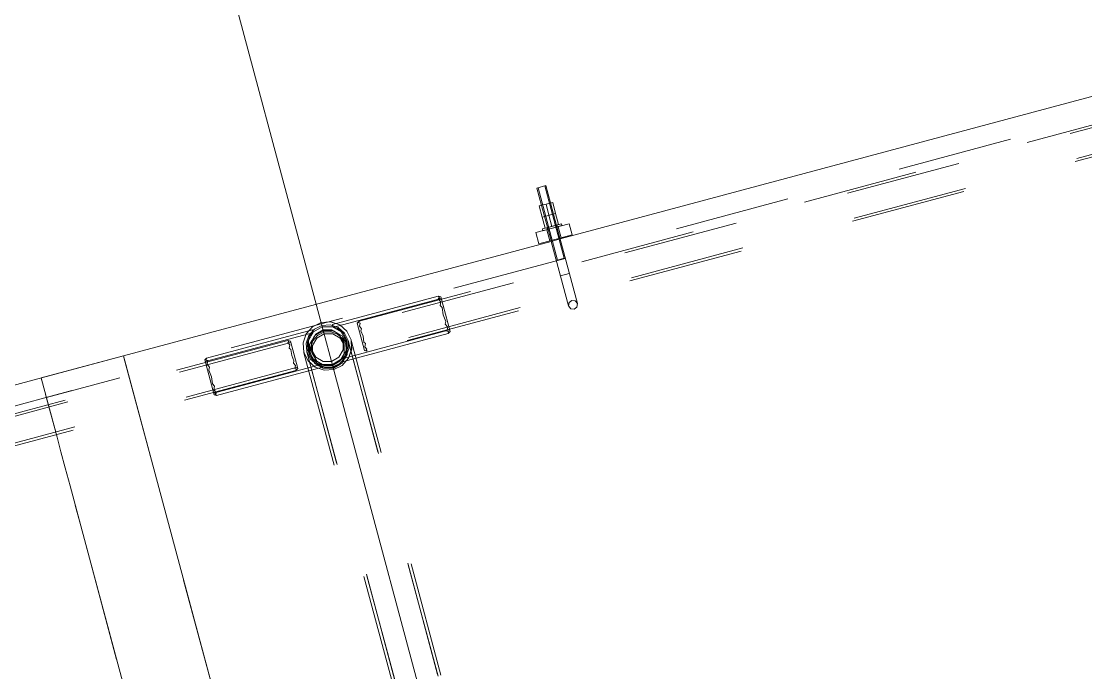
# Model space of a CAD drawing. Header units: millimetres. Extents: x -753 to 90, y 56274 to 56868.
# Drawn here: x -651.33 to -632.87, y 56690.85 to 56702.16 of the extents above; entities that cross this region are included whole.
import ezdxf

# ---------------------------------------------------------------- set-up
doc = ezdxf.new("R2010")
doc.units = ezdxf.units.MM
doc.linetypes.add('XKITLINE00', pattern=[0])
doc.linetypes.add('XKITLINE02', pattern=[4, 2, -2])
doc.layers.add('Cota', color=4, linetype='Continuous', lineweight=0)
doc.layers.add('Peça', color=2, linetype='Continuous', lineweight=0)

# ---------------------------------------------------------------- blocks, each defined once
blk = doc.blocks.new('*A712')
at = {"layer": 'Peça', "color": 7, "linetype": 'XKITLINE02', "lineweight": 0}
for p, q in [((-630.306, 56701.146), (-650.9, 56695.629)), ((-641.988, 56698.379), (-642.14, 56698.338)), ((-650.983, 56695.939), (-650.967, 56695.881)), ((-650.914, 56695.681), (-650.715, 56694.94)), ((-650.399, 56693.759), (-650.302, 56693.397)), ((-650.198, 56693.009), (-649.133, 56689.035))]:
    blk.add_line(p, q, dxfattribs=at)
at = {"layer": 'Peça', "color": 4, "linetype": 'XKITLINE00', "lineweight": 0}
for p, q in [((-631.863, 56701.092), (-641.988, 56698.379)), ((-642.14, 56698.338), (-650.991, 56695.967)), ((-650.991, 56695.967), (-650.99, 56695.967)), ((-650.991, 56695.967), (-650.968, 56695.882)), ((-650.967, 56695.881), (-650.944, 56695.796)), ((-650.944, 56695.796), (-650.715, 56694.94)), ((-650.715, 56694.94), (-650.647, 56694.686)), ((-650.647, 56694.686), (-650.572, 56694.404)), ((-650.572, 56694.404), (-650.489, 56694.095)), ((-650.489, 56694.095), (-650.302, 56693.397)), ((-650.302, 56693.397), (-649.133, 56689.035))]:
    blk.add_line(p, q, dxfattribs=at)
blk = doc.blocks.new('*A715')
at = {"layer": 'Peça', "color": 7, "linetype": 'XKITLINE02', "lineweight": 0}
for p, q in [((-646.112, 56696.854), (-646.263, 56696.766)), ((-645.938, 56696.854), (-646.112, 56696.854)), ((-645.938, 56696.854), (-645.787, 56696.766)), ((-646.263, 56696.766), (-646.351, 56696.615)), ((-646.226, 56696.729), (-646.299, 56696.602)), ((-646.288, 56696.621), (-646.245, 56696.699)), ((-646.288, 56696.621), (-646.245, 56696.698)), ((-646.278, 56696.614), (-646.197, 56696.706)), ((-646.197, 56696.706), (-646.278, 56696.614)), ((-646.245, 56696.698), (-646.206, 56696.719)), ((-646.245, 56696.699), (-646.206, 56696.719)), ((-646.099, 56696.803), (-646.226, 56696.729)), ((-646.079, 56696.731), (-646.207, 56696.658)), ((-646.207, 56696.658), (-646.079, 56696.731)), ((-646.206, 56696.719), (-646.094, 56696.785)), ((-646.206, 56696.719), (-646.094, 56696.785)), ((-646.197, 56696.706), (-646.087, 56696.76)), ((-646.087, 56696.76), (-646.197, 56696.706)), ((-645.952, 56696.803), (-646.099, 56696.803)), ((-646.094, 56696.785), (-645.964, 56696.784)), ((-646.094, 56696.785), (-645.964, 56696.784)), ((-646.087, 56696.76), (-645.965, 56696.768)), ((-645.965, 56696.768), (-646.087, 56696.76)), ((-645.932, 56696.731), (-646.079, 56696.731)), ((-646.079, 56696.731), (-645.932, 56696.731)), ((-645.965, 56696.768), (-645.849, 56696.729)), ((-645.849, 56696.729), (-645.965, 56696.768)), ((-645.964, 56696.784), (-645.92, 56696.786)), ((-645.964, 56696.784), (-645.92, 56696.786)), ((-645.824, 56696.729), (-645.952, 56696.803)), ((-645.805, 56696.658), (-645.932, 56696.731)), ((-645.932, 56696.731), (-645.805, 56696.658)), ((-645.92, 56696.786), (-645.844, 56696.74)), ((-645.92, 56696.786), (-645.844, 56696.74)), ((-645.849, 56696.729), (-645.757, 56696.648)), ((-645.757, 56696.648), (-645.849, 56696.729)), ((-645.844, 56696.74), (-645.769, 56696.699)), ((-645.844, 56696.74), (-645.769, 56696.699)), ((-645.751, 56696.602), (-645.824, 56696.729)), ((-645.7, 56696.615), (-645.787, 56696.766)), ((-645.769, 56696.699), (-645.746, 56696.659)), ((-645.746, 56696.659), (-645.769, 56696.699)), ((-646.351, 56696.615), (-646.351, 56696.441)), ((-646.333, 56696.548), (-646.288, 56696.621)), ((-646.333, 56696.548), (-646.332, 56696.502)), ((-646.332, 56696.548), (-646.288, 56696.621)), ((-646.332, 56696.502), (-646.332, 56696.548)), ((-646.332, 56696.373), (-646.332, 56696.502)), ((-646.332, 56696.502), (-646.332, 56696.373)), ((-646.318, 56696.498), (-646.278, 56696.614)), ((-646.309, 56696.376), (-646.318, 56696.498)), ((-646.278, 56696.614), (-646.317, 56696.498)), ((-646.317, 56696.498), (-646.309, 56696.376)), ((-646.299, 56696.602), (-646.299, 56696.455)), ((-646.28, 56696.531), (-646.281, 56696.384)), ((-646.207, 56696.658), (-646.28, 56696.531)), ((-646.28, 56696.531), (-646.207, 56696.658)), ((-646.28, 56696.384), (-646.28, 56696.531)), ((-645.732, 56696.531), (-645.805, 56696.658)), ((-645.805, 56696.658), (-645.732, 56696.531)), ((-645.757, 56696.648), (-645.703, 56696.539)), ((-645.703, 56696.539), (-645.757, 56696.648)), ((-645.751, 56696.601), (-645.751, 56696.602)), ((-645.751, 56696.602), (-645.751, 56696.602)), ((-645.751, 56696.455), (-645.751, 56696.602)), ((-645.751, 56696.602), (-645.751, 56696.602)), ((-645.751, 56696.601), (-645.751, 56696.602)), ((-645.75, 56696.6), (-645.751, 56696.601)), ((-645.751, 56696.601), (-645.751, 56696.601)), ((-645.751, 56696.601), (-645.751, 56696.601)), ((-645.751, 56696.601), (-645.75, 56696.6)), ((-645.75, 56696.599), (-645.75, 56696.6)), ((-645.75, 56696.6), (-645.75, 56696.599)), ((-645.75, 56696.598), (-645.75, 56696.599)), ((-645.75, 56696.598), (-645.75, 56696.599)), ((-645.75, 56696.597), (-645.75, 56696.598)), ((-645.75, 56696.597), (-645.75, 56696.598)), ((-645.749, 56696.596), (-645.75, 56696.597)), ((-645.749, 56696.596), (-645.75, 56696.597)), ((-645.749, 56696.594), (-645.749, 56696.596)), ((-645.749, 56696.594), (-645.749, 56696.596)), ((-645.748, 56696.593), (-645.749, 56696.594)), ((-645.748, 56696.593), (-645.749, 56696.594)), ((-645.748, 56696.591), (-645.748, 56696.593)), ((-645.748, 56696.591), (-645.748, 56696.593)), ((-645.747, 56696.589), (-645.748, 56696.591)), ((-645.747, 56696.589), (-645.748, 56696.591)), ((-645.747, 56696.587), (-645.747, 56696.589)), ((-645.747, 56696.587), (-645.747, 56696.589)), ((-645.746, 56696.585), (-645.747, 56696.587)), ((-645.746, 56696.585), (-645.747, 56696.587)), ((-645.746, 56696.659), (-645.681, 56696.548)), ((-645.681, 56696.548), (-645.746, 56696.659)), ((-645.746, 56696.582), (-645.746, 56696.585)), ((-645.746, 56696.582), (-645.746, 56696.585)), ((-645.745, 56696.58), (-645.746, 56696.582)), ((-645.746, 56696.582), (-645.745, 56696.58)), ((-645.744, 56696.577), (-645.745, 56696.58)), ((-645.745, 56696.58), (-645.744, 56696.577)), ((-645.743, 56696.574), (-645.744, 56696.577)), ((-645.743, 56696.574), (-645.744, 56696.577)), ((-645.743, 56696.571), (-645.743, 56696.574)), ((-645.742, 56696.571), (-645.743, 56696.574)), ((-645.742, 56696.568), (-645.743, 56696.571)), ((-645.742, 56696.567), (-645.742, 56696.571)), ((-645.741, 56696.564), (-645.742, 56696.568)), ((-645.741, 56696.564), (-645.742, 56696.567)), ((-645.74, 56696.561), (-645.741, 56696.564)), ((-645.74, 56696.561), (-645.741, 56696.564)), ((-645.739, 56696.557), (-645.74, 56696.561)), ((-645.739, 56696.557), (-645.74, 56696.561)), ((-645.738, 56696.553), (-645.739, 56696.557)), ((-645.738, 56696.553), (-645.739, 56696.557)), ((-645.737, 56696.549), (-645.738, 56696.553)), ((-645.737, 56696.549), (-645.738, 56696.553)), ((-645.736, 56696.545), (-645.737, 56696.549)), ((-645.735, 56696.545), (-645.737, 56696.549)), ((-645.734, 56696.54), (-645.736, 56696.545)), ((-645.734, 56696.54), (-645.735, 56696.545)), ((-645.733, 56696.536), (-645.734, 56696.54)), ((-645.734, 56696.54), (-645.733, 56696.536)), ((-645.732, 56696.531), (-645.733, 56696.536)), ((-645.733, 56696.536), (-645.732, 56696.531)), ((-645.732, 56696.384), (-645.732, 56696.531)), ((-645.732, 56696.531), (-645.732, 56696.384)), ((-645.703, 56696.539), (-645.695, 56696.417)), ((-645.695, 56696.417), (-645.703, 56696.539)), ((-645.7, 56696.441), (-645.7, 56696.615)), ((-645.699, 56696.615), (-645.7, 56696.615)), ((-645.7, 56696.615), (-645.7, 56696.615)), ((-645.7, 56696.615), (-645.7, 56696.615)), ((-645.7, 56696.615), (-645.699, 56696.615)), ((-645.699, 56696.614), (-645.699, 56696.615)), ((-645.699, 56696.615), (-645.699, 56696.614)), ((-645.699, 56696.613), (-645.699, 56696.614)), ((-645.699, 56696.614), (-645.699, 56696.614)), ((-645.699, 56696.614), (-645.699, 56696.614)), ((-645.699, 56696.614), (-645.699, 56696.613)), ((-645.699, 56696.612), (-645.699, 56696.613)), ((-645.699, 56696.613), (-645.699, 56696.612)), ((-645.698, 56696.611), (-645.699, 56696.612)), ((-645.699, 56696.612), (-645.698, 56696.611)), ((-645.698, 56696.61), (-645.698, 56696.611)), ((-645.698, 56696.611), (-645.698, 56696.61)), ((-645.698, 56696.608), (-645.698, 56696.61)), ((-645.698, 56696.61), (-645.698, 56696.608)), ((-645.697, 56696.606), (-645.698, 56696.608)), ((-645.698, 56696.608), (-645.697, 56696.607)), ((-645.697, 56696.607), (-645.697, 56696.605)), ((-645.697, 56696.605), (-645.697, 56696.606)), ((-645.696, 56696.603), (-645.697, 56696.605)), ((-645.697, 56696.605), (-645.696, 56696.603)), ((-645.696, 56696.601), (-645.696, 56696.603)), ((-645.696, 56696.603), (-645.696, 56696.601)), ((-645.695, 56696.598), (-645.696, 56696.601)), ((-645.696, 56696.601), (-645.695, 56696.598)), ((-645.694, 56696.596), (-645.695, 56696.598)), ((-645.695, 56696.598), (-645.694, 56696.596)), ((-645.694, 56696.593), (-645.694, 56696.596)), ((-645.694, 56696.596), (-645.694, 56696.593)), ((-645.693, 56696.59), (-645.694, 56696.593)), ((-645.694, 56696.593), (-645.693, 56696.591)), ((-645.693, 56696.591), (-645.692, 56696.588)), ((-645.692, 56696.588), (-645.693, 56696.59)), ((-645.691, 56696.584), (-645.692, 56696.588)), ((-645.692, 56696.588), (-645.691, 56696.585)), ((-645.691, 56696.585), (-645.69, 56696.581)), ((-645.69, 56696.581), (-645.691, 56696.584)), ((-645.689, 56696.578), (-645.69, 56696.581)), ((-645.69, 56696.581), (-645.69, 56696.578)), ((-645.69, 56696.578), (-645.689, 56696.574)), ((-645.689, 56696.574), (-645.689, 56696.578)), ((-645.688, 56696.57), (-645.689, 56696.574)), ((-645.689, 56696.574), (-645.688, 56696.571)), ((-645.688, 56696.571), (-645.687, 56696.567)), ((-645.686, 56696.567), (-645.688, 56696.57)), ((-645.687, 56696.567), (-645.685, 56696.563)), ((-645.685, 56696.563), (-645.686, 56696.567)), ((-645.684, 56696.558), (-645.685, 56696.563)), ((-645.685, 56696.563), (-645.684, 56696.558)), ((-645.683, 56696.554), (-645.684, 56696.558)), ((-645.684, 56696.558), (-645.683, 56696.554)), ((-645.682, 56696.549), (-645.683, 56696.554)), ((-645.683, 56696.554), (-645.682, 56696.55)), ((-645.682, 56696.55), (-645.681, 56696.548)), ((-645.682, 56696.549), (-645.681, 56696.548)), ((-645.681, 56696.548), (-645.681, 56696.417)), ((-645.681, 56696.417), (-645.681, 56696.548)), ((-646.35, 56696.44), (-646.351, 56696.441)), ((-646.351, 56696.441), (-646.351, 56696.441)), ((-646.263, 56696.29), (-646.351, 56696.441)), ((-646.351, 56696.441), (-646.351, 56696.441)), ((-646.351, 56696.441), (-646.35, 56696.441)), ((-646.35, 56696.441), (-646.35, 56696.44)), ((-646.35, 56696.439), (-646.35, 56696.44)), ((-646.35, 56696.44), (-646.35, 56696.44)), ((-646.35, 56696.44), (-646.35, 56696.439)), ((-646.35, 56696.438), (-646.35, 56696.439)), ((-646.35, 56696.439), (-646.35, 56696.439)), ((-646.35, 56696.439), (-646.35, 56696.439)), ((-646.35, 56696.439), (-646.35, 56696.438)), ((-646.349, 56696.436), (-646.35, 56696.438)), ((-646.35, 56696.438), (-646.349, 56696.436)), ((-646.349, 56696.435), (-646.349, 56696.436)), ((-646.349, 56696.436), (-646.349, 56696.435)), ((-646.349, 56696.434), (-646.349, 56696.435)), ((-646.349, 56696.435), (-646.349, 56696.434)), ((-646.348, 56696.432), (-646.349, 56696.434)), ((-646.349, 56696.434), (-646.348, 56696.432)), ((-646.348, 56696.43), (-646.348, 56696.432)), ((-646.348, 56696.432), (-646.348, 56696.43)), ((-646.347, 56696.428), (-646.348, 56696.43)), ((-646.348, 56696.43), (-646.347, 56696.428)), ((-646.347, 56696.426), (-646.347, 56696.428)), ((-646.347, 56696.428), (-646.347, 56696.426)), ((-646.346, 56696.424), (-646.347, 56696.426)), ((-646.347, 56696.426), (-646.346, 56696.424)), ((-646.345, 56696.421), (-646.346, 56696.424)), ((-646.346, 56696.424), (-646.345, 56696.422)), ((-646.345, 56696.422), (-646.345, 56696.419)), ((-646.345, 56696.419), (-646.345, 56696.421)), ((-646.344, 56696.416), (-646.345, 56696.419)), ((-646.345, 56696.419), (-646.344, 56696.416)), ((-646.343, 56696.413), (-646.344, 56696.416)), ((-646.344, 56696.416), (-646.343, 56696.413)), ((-646.342, 56696.41), (-646.343, 56696.413)), ((-646.343, 56696.413), (-646.342, 56696.41)), ((-646.341, 56696.407), (-646.342, 56696.41)), ((-646.342, 56696.41), (-646.341, 56696.407)), ((-646.341, 56696.403), (-646.341, 56696.407)), ((-646.341, 56696.407), (-646.341, 56696.404)), ((-646.341, 56696.404), (-646.34, 56696.4)), ((-646.34, 56696.4), (-646.341, 56696.403)), ((-646.339, 56696.396), (-646.34, 56696.4)), ((-646.34, 56696.4), (-646.339, 56696.396)), ((-646.338, 56696.392), (-646.339, 56696.396)), ((-646.339, 56696.396), (-646.338, 56696.392)), ((-646.336, 56696.388), (-646.338, 56696.392)), ((-646.338, 56696.392), (-646.336, 56696.388)), ((-646.335, 56696.384), (-646.336, 56696.388)), ((-646.336, 56696.388), (-646.335, 56696.384)), ((-646.334, 56696.379), (-646.335, 56696.384)), ((-646.335, 56696.384), (-646.334, 56696.38)), ((-646.334, 56696.38), (-646.333, 56696.375)), ((-646.333, 56696.375), (-646.334, 56696.379)), ((-646.333, 56696.375), (-646.332, 56696.373)), ((-646.333, 56696.375), (-646.332, 56696.373)), ((-646.332, 56696.373), (-646.267, 56696.26)), ((-646.332, 56696.373), (-646.267, 56696.26)), ((-646.255, 56696.267), (-646.309, 56696.376)), ((-646.309, 56696.376), (-646.255, 56696.267)), ((-646.299, 56696.454), (-646.299, 56696.455)), ((-646.299, 56696.455), (-646.299, 56696.455)), ((-646.299, 56696.455), (-646.226, 56696.327)), ((-646.299, 56696.455), (-646.299, 56696.455)), ((-646.299, 56696.454), (-646.299, 56696.455)), ((-646.299, 56696.453), (-646.299, 56696.454)), ((-646.299, 56696.454), (-646.299, 56696.454)), ((-646.299, 56696.454), (-646.299, 56696.454)), ((-646.299, 56696.453), (-646.299, 56696.454)), ((-646.299, 56696.452), (-646.299, 56696.453)), ((-646.299, 56696.452), (-646.299, 56696.453)), ((-646.299, 56696.451), (-646.299, 56696.452)), ((-646.299, 56696.451), (-646.299, 56696.452)), ((-646.298, 56696.45), (-646.299, 56696.451)), ((-646.298, 56696.45), (-646.299, 56696.451)), ((-646.298, 56696.449), (-646.298, 56696.45)), ((-646.298, 56696.449), (-646.298, 56696.45)), ((-646.297, 56696.447), (-646.298, 56696.449)), ((-646.297, 56696.447), (-646.298, 56696.449)), ((-646.297, 56696.446), (-646.297, 56696.447)), ((-646.297, 56696.447), (-646.297, 56696.446)), ((-646.297, 56696.444), (-646.297, 56696.446)), ((-646.297, 56696.446), (-646.297, 56696.444)), ((-646.296, 56696.442), (-646.297, 56696.444)), ((-646.296, 56696.442), (-646.297, 56696.444)), ((-646.295, 56696.44), (-646.296, 56696.442)), ((-646.295, 56696.44), (-646.296, 56696.442)), ((-646.295, 56696.438), (-646.295, 56696.44)), ((-646.295, 56696.438), (-646.295, 56696.44)), ((-646.294, 56696.435), (-646.295, 56696.438)), ((-646.294, 56696.435), (-646.295, 56696.438)), ((-646.294, 56696.433), (-646.294, 56696.435)), ((-646.293, 56696.433), (-646.294, 56696.435)), ((-646.293, 56696.43), (-646.294, 56696.433)), ((-646.293, 56696.43), (-646.293, 56696.433)), ((-646.292, 56696.427), (-646.293, 56696.43)), ((-646.292, 56696.427), (-646.293, 56696.43)), ((-646.291, 56696.424), (-646.292, 56696.427)), ((-646.291, 56696.424), (-646.292, 56696.427)), ((-646.29, 56696.421), (-646.291, 56696.424)), ((-646.29, 56696.42), (-646.291, 56696.424)), ((-646.289, 56696.417), (-646.29, 56696.421)), ((-646.289, 56696.417), (-646.29, 56696.42)), ((-646.288, 56696.414), (-646.289, 56696.417)), ((-646.289, 56696.417), (-646.288, 56696.414)), ((-646.287, 56696.41), (-646.288, 56696.414)), ((-646.288, 56696.414), (-646.287, 56696.41)), ((-646.286, 56696.406), (-646.287, 56696.41)), ((-646.286, 56696.406), (-646.287, 56696.41)), ((-646.285, 56696.402), (-646.286, 56696.406)), ((-646.285, 56696.402), (-646.286, 56696.406)), ((-646.284, 56696.398), (-646.285, 56696.402)), ((-646.284, 56696.398), (-646.285, 56696.402)), ((-646.283, 56696.393), (-646.284, 56696.398)), ((-646.283, 56696.393), (-646.284, 56696.398)), ((-646.282, 56696.389), (-646.283, 56696.393)), ((-646.282, 56696.389), (-646.283, 56696.393)), ((-646.281, 56696.384), (-646.282, 56696.389)), ((-646.28, 56696.384), (-646.282, 56696.389)), ((-646.281, 56696.384), (-646.207, 56696.257)), ((-646.207, 56696.257), (-646.28, 56696.384)), ((-646.226, 56696.327), (-646.099, 56696.254)), ((-645.952, 56696.254), (-645.824, 56696.327)), ((-645.824, 56696.327), (-645.751, 56696.455)), ((-645.735, 56696.301), (-645.815, 56696.21)), ((-645.815, 56696.209), (-645.734, 56696.301)), ((-645.806, 56696.257), (-645.732, 56696.384)), ((-645.732, 56696.384), (-645.806, 56696.257)), ((-645.787, 56696.29), (-645.7, 56696.441)), ((-645.769, 56696.224), (-645.725, 56696.297)), ((-645.769, 56696.224), (-645.725, 56696.297)), ((-645.695, 56696.417), (-645.735, 56696.301)), ((-645.734, 56696.301), (-645.695, 56696.417)), ((-645.725, 56696.297), (-645.682, 56696.375)), ((-645.725, 56696.297), (-645.682, 56696.374)), ((-645.681, 56696.417), (-645.682, 56696.374)), ((-645.682, 56696.375), (-645.681, 56696.417)), ((-646.267, 56696.26), (-646.246, 56696.223)), ((-646.267, 56696.26), (-646.246, 56696.223)), ((-646.263, 56696.29), (-646.112, 56696.203)), ((-646.163, 56696.187), (-646.255, 56696.267)), ((-646.255, 56696.267), (-646.163, 56696.186)), ((-646.246, 56696.223), (-646.169, 56696.178)), ((-646.246, 56696.223), (-646.17, 56696.178)), ((-646.207, 56696.257), (-646.08, 56696.184)), ((-646.08, 56696.184), (-646.207, 56696.257)), ((-646.17, 56696.178), (-646.095, 56696.137)), ((-646.169, 56696.178), (-646.095, 56696.136)), ((-646.047, 56696.147), (-646.163, 56696.187)), ((-646.163, 56696.186), (-646.047, 56696.147)), ((-645.938, 56696.203), (-646.112, 56696.203)), ((-646.099, 56696.254), (-645.952, 56696.254)), ((-646.095, 56696.137), (-646.05, 56696.135)), ((-646.095, 56696.136), (-646.05, 56696.135)), ((-646.08, 56696.184), (-645.933, 56696.184)), ((-645.933, 56696.184), (-646.08, 56696.184)), ((-646.05, 56696.135), (-645.92, 56696.136)), ((-646.05, 56696.135), (-645.92, 56696.136)), ((-645.925, 56696.156), (-646.047, 56696.147)), ((-646.047, 56696.147), (-645.925, 56696.155)), ((-645.938, 56696.203), (-645.787, 56696.29)), ((-645.933, 56696.184), (-645.806, 56696.257)), ((-645.806, 56696.257), (-645.933, 56696.184)), ((-645.815, 56696.21), (-645.925, 56696.156)), ((-645.925, 56696.155), (-645.815, 56696.209)), ((-645.92, 56696.136), (-645.807, 56696.2)), ((-645.92, 56696.136), (-645.807, 56696.2)), ((-645.807, 56696.2), (-645.769, 56696.224)), ((-645.807, 56696.2), (-645.769, 56696.224))]:
    blk.add_line(p, q, dxfattribs=at)
blk = doc.blocks.new('*A716')
at = {"layer": 'Peça', "color": 7, "linetype": 'XKITLINE02', "lineweight": 0}
for p, q in [((-646.281, 56696.857), (-646.39, 56696.732)), ((-646.133, 56696.93), (-646.281, 56696.857)), ((-646.249, 56696.815), (-646.119, 56696.879)), ((-645.968, 56696.941), (-646.133, 56696.93)), ((-646.119, 56696.879), (-645.975, 56696.888)), ((-645.975, 56696.888), (-645.838, 56696.842)), ((-645.811, 56696.888), (-645.968, 56696.941)), ((-645.687, 56696.779), (-645.811, 56696.888)), ((-646.39, 56696.732), (-646.444, 56696.576)), ((-646.391, 56696.569), (-646.345, 56696.706)), ((-646.345, 56696.706), (-646.249, 56696.815)), ((-645.838, 56696.842), (-645.729, 56696.746)), ((-645.729, 56696.746), (-645.665, 56696.616)), ((-645.614, 56696.63), (-645.687, 56696.779)), ((-646.444, 56696.576), (-646.433, 56696.411)), ((-646.382, 56696.424), (-646.391, 56696.569)), ((-645.665, 56696.616), (-642.767, 56685.802)), ((-645.665, 56696.616), (-645.655, 56696.472)), ((-645.611, 56696.619), (-645.614, 56696.63)), ((-645.603, 56696.465), (-645.614, 56696.63)), ((-645.606, 56696.602), (-645.611, 56696.619)), ((-645.606, 56696.602), (-642.716, 56685.816)), ((-646.43, 56696.4), (-646.433, 56696.411)), ((-646.433, 56696.411), (-646.36, 56696.262)), ((-646.425, 56696.382), (-646.43, 56696.4)), ((-646.425, 56696.382), (-643.535, 56685.596)), ((-646.382, 56696.424), (-646.379, 56696.413)), ((-646.318, 56696.295), (-646.382, 56696.424)), ((-646.379, 56696.413), (-646.374, 56696.396)), ((-646.374, 56696.396), (-643.484, 56685.61)), ((-646.209, 56696.199), (-646.318, 56696.295)), ((-645.702, 56696.335), (-645.797, 56696.226)), ((-645.765, 56696.184), (-645.656, 56696.309)), ((-645.655, 56696.472), (-645.702, 56696.335)), ((-645.656, 56696.309), (-645.603, 56696.465)), ((-646.36, 56696.262), (-646.235, 56696.153)), ((-646.235, 56696.153), (-646.079, 56696.1)), ((-646.072, 56696.153), (-646.209, 56696.199)), ((-646.079, 56696.1), (-645.914, 56696.111)), ((-645.927, 56696.162), (-646.072, 56696.153)), ((-645.797, 56696.226), (-645.927, 56696.162)), ((-645.914, 56696.111), (-645.765, 56696.184)), ((-643.439, 56685.719), (-643.314, 56685.782)), ((-643.29, 56685.772), (-643.4, 56685.717)), ((-643.314, 56685.782), (-643.16, 56685.834)), ((-643.155, 56685.818), (-643.29, 56685.772)), ((-643.16, 56685.834), (-643, 56685.866)), ((-643.016, 56685.846), (-643.155, 56685.818)), ((-642.893, 56685.853), (-643.016, 56685.846)), ((-643, 56685.866), (-642.86, 56685.874)), ((-642.806, 56685.837), (-642.893, 56685.853)), ((-642.86, 56685.874), (-642.76, 56685.856)), ((-642.767, 56685.802), (-642.806, 56685.837)), ((-642.783, 56685.752), (-642.767, 56685.802)), ((-642.76, 56685.856), (-642.716, 56685.816)), ((-642.716, 56685.816), (-642.734, 56685.758)), ((-643.535, 56685.596), (-643.517, 56685.653)), ((-643.491, 56685.556), (-643.535, 56685.596)), ((-643.517, 56685.653), (-643.439, 56685.719)), ((-643.468, 56685.66), (-643.484, 56685.61)), ((-643.484, 56685.61), (-643.445, 56685.574)), ((-643.4, 56685.717), (-643.468, 56685.66)), ((-643.235, 56685.566), (-643.095, 56685.594)), ((-643.095, 56685.594), (-642.961, 56685.639)), ((-642.937, 56685.63), (-643.091, 56685.578)), ((-642.961, 56685.639), (-642.851, 56685.695)), ((-642.812, 56685.693), (-642.937, 56685.63)), ((-642.851, 56685.695), (-642.783, 56685.752)), ((-642.734, 56685.758), (-642.812, 56685.693)), ((-643.391, 56685.538), (-643.491, 56685.556)), ((-643.445, 56685.574), (-643.358, 56685.559)), ((-643.251, 56685.546), (-643.391, 56685.538)), ((-643.358, 56685.559), (-643.235, 56685.566)), ((-643.091, 56685.578), (-643.251, 56685.546))]:
    blk.add_line(p, q, dxfattribs=at)
blk = doc.blocks.new('*A717')
at = {"layer": 'Peça', "color": 7, "linetype": 'XKITLINE02', "lineweight": 0}
for p, q in [((-646.39, 56696.733), (-646.281, 56696.857)), ((-646.281, 56696.857), (-646.133, 56696.93)), ((-646.119, 56696.879), (-646.249, 56696.815)), ((-646.133, 56696.93), (-645.967, 56696.941)), ((-645.974, 56696.888), (-646.119, 56696.879)), ((-645.837, 56696.842), (-645.974, 56696.888)), ((-645.967, 56696.941), (-645.811, 56696.888)), ((-645.811, 56696.888), (-645.686, 56696.779)), ((-646.443, 56696.576), (-646.39, 56696.733)), ((-646.344, 56696.706), (-646.391, 56696.569)), ((-646.249, 56696.815), (-646.344, 56696.706)), ((-645.728, 56696.746), (-645.837, 56696.842)), ((-645.664, 56696.617), (-645.728, 56696.746)), ((-645.686, 56696.779), (-645.613, 56696.63)), ((-646.432, 56696.411), (-646.443, 56696.576)), ((-646.391, 56696.569), (-646.381, 56696.425)), ((-645.664, 56696.617), (-645.661, 56696.606)), ((-645.655, 56696.472), (-645.664, 56696.617)), ((-645.661, 56696.606), (-645.657, 56696.588)), ((-645.657, 56696.588), (-644.045, 56690.57)), ((-645.61, 56696.619), (-645.613, 56696.63)), ((-645.613, 56696.63), (-645.602, 56696.465)), ((-645.606, 56696.602), (-645.61, 56696.619)), ((-645.606, 56696.602), (-642.716, 56685.816)), ((-646.429, 56696.4), (-646.432, 56696.411)), ((-646.359, 56696.263), (-646.432, 56696.411)), ((-646.425, 56696.382), (-646.429, 56696.4)), ((-646.425, 56696.382), (-643.535, 56685.596)), ((-646.381, 56696.425), (-643.484, 56685.61)), ((-646.381, 56696.425), (-646.317, 56696.295)), ((-646.317, 56696.295), (-646.208, 56696.199)), ((-645.797, 56696.226), (-645.702, 56696.335)), ((-645.656, 56696.309), (-645.765, 56696.184)), ((-645.702, 56696.335), (-645.655, 56696.472)), ((-645.602, 56696.465), (-645.656, 56696.309)), ((-646.235, 56696.153), (-646.359, 56696.263)), ((-646.078, 56696.1), (-646.235, 56696.153)), ((-646.208, 56696.199), (-646.071, 56696.153)), ((-645.913, 56696.111), (-646.078, 56696.1)), ((-646.071, 56696.153), (-645.927, 56696.162)), ((-645.927, 56696.162), (-645.797, 56696.226)), ((-645.765, 56696.184), (-645.913, 56696.111)), ((-644.045, 56690.57), (-642.767, 56685.802)), ((-643.314, 56685.782), (-643.439, 56685.719)), ((-643.4, 56685.717), (-643.29, 56685.773)), ((-643.16, 56685.834), (-643.314, 56685.782)), ((-643.29, 56685.773), (-643.155, 56685.818)), ((-643, 56685.866), (-643.16, 56685.834)), ((-643.155, 56685.818), (-643.016, 56685.846)), ((-643.016, 56685.846), (-642.893, 56685.853)), ((-642.86, 56685.874), (-643, 56685.866)), ((-642.893, 56685.853), (-642.806, 56685.838)), ((-642.76, 56685.856), (-642.86, 56685.874)), ((-642.806, 56685.838), (-642.767, 56685.802)), ((-642.767, 56685.802), (-642.783, 56685.752)), ((-642.716, 56685.816), (-642.76, 56685.856)), ((-642.734, 56685.758), (-642.716, 56685.816)), ((-643.517, 56685.654), (-643.535, 56685.596)), ((-643.535, 56685.596), (-643.491, 56685.556)), ((-643.439, 56685.719), (-643.517, 56685.654)), ((-643.484, 56685.61), (-643.468, 56685.66)), ((-643.445, 56685.574), (-643.484, 56685.61)), ((-643.468, 56685.66), (-643.4, 56685.717)), ((-643.095, 56685.594), (-643.235, 56685.566)), ((-642.96, 56685.639), (-643.095, 56685.594)), ((-643.091, 56685.578), (-642.937, 56685.63)), ((-642.851, 56685.695), (-642.96, 56685.639)), ((-642.937, 56685.63), (-642.811, 56685.693)), ((-642.783, 56685.752), (-642.851, 56685.695)), ((-642.811, 56685.693), (-642.734, 56685.758)), ((-643.491, 56685.556), (-643.391, 56685.538)), ((-643.357, 56685.559), (-643.445, 56685.574)), ((-643.391, 56685.538), (-643.25, 56685.546)), ((-643.235, 56685.566), (-643.357, 56685.559)), ((-643.25, 56685.546), (-643.091, 56685.578))]:
    blk.add_line(p, q, dxfattribs=at)
blk = doc.blocks.new('*A809')
at = {"layer": 'Peça', "color": 4, "linetype": 'XKITLINE00', "lineweight": 0}
for p, q in [((-649.561, 56696.35), (-652.265, 56695.626)), ((-649.561, 56696.35), (-649.561, 56696.35)), ((-649.561, 56696.35), (-646.426, 56684.649)), ((-652.418, 56695.585), (-662.543, 56692.873)), ((-662.695, 56692.832), (-663.982, 56692.487)), ((-663.982, 56680.145), (-646.476, 56684.835)), ((-663.982, 56679.946), (-646.426, 56684.649)), ((-646.424, 56684.643), (-663.982, 56679.939)), ((-646.426, 56684.649), (-646.424, 56684.643))]:
    blk.add_line(p, q, dxfattribs=at)
at = {"layer": 'Peça', "color": 7, "linetype": 'XKITLINE02', "lineweight": 0}
for p, q in [((-649.553, 56696.322), (-646.424, 56684.643)), ((-663.982, 56692.125), (-649.47, 56696.012)), ((-652.265, 56695.626), (-652.418, 56695.585)), ((-662.543, 56692.873), (-662.695, 56692.832)), ((-663.982, 56680.138), (-646.474, 56684.828))]:
    blk.add_line(p, q, dxfattribs=at)
blk = doc.blocks.new('*A810')
at = {"layer": 'Peça', "color": 7, "linetype": 'XKITLINE02', "lineweight": 0}
for p, q in [((-646.712, 56696.618), (-663.982, 56691.99)), ((-646.661, 56696.585), (-663.982, 56691.944)), ((-646.712, 56696.618), (-646.667, 56696.606)), ((-646.693, 56696.595), (-646.712, 56696.618)), ((-646.71, 56696.581), (-646.693, 56696.595)), ((-646.674, 56696.54), (-646.71, 56696.581)), ((-646.685, 56696.486), (-646.674, 56696.54)), ((-646.656, 56696.458), (-646.685, 56696.486)), ((-646.539, 56696.131), (-646.667, 56696.606)), ((-646.642, 56696.358), (-646.656, 56696.458)), ((-646.604, 56696.264), (-646.642, 56696.358)), ((-646.545, 56696.152), (-663.982, 56691.48)), ((-646.615, 56696.226), (-646.604, 56696.264)), ((-646.615, 56696.226), (-646.579, 56696.185)), ((-646.579, 56696.185), (-646.589, 56696.131)), ((-646.589, 56696.131), (-646.567, 56696.127)), ((-646.572, 56696.098), (-646.539, 56696.131)), ((-646.567, 56696.127), (-646.572, 56696.098)), ((-646.572, 56696.098), (-663.982, 56691.434))]:
    blk.add_line(p, q, dxfattribs=at)
blk = doc.blocks.new('*A811')
at = {"layer": 'Peça', "color": 7, "linetype": 'XKITLINE02', "lineweight": 0}
for p, q in [((-648.146, 56696.251), (-646.284, 56696.75)), ((-646.285, 56696.804), (-648.121, 56696.312)), ((-646.327, 56696.7), (-646.371, 56696.571)), ((-646.327, 56696.699), (-646.368, 56696.58)), ((-646.274, 56696.761), (-646.327, 56696.7)), ((-646.284, 56696.75), (-646.327, 56696.699)), ((-646.327, 56696.699), (-646.327, 56696.7)), ((-646.285, 56696.804), (-646.274, 56696.761)), ((-646.371, 56696.571), (-646.362, 56696.435)), ((-648.153, 56696.28), (-648.121, 56696.312)), ((-648.121, 56696.312), (-648.127, 56696.276)), ((-646.362, 56696.435), (-646.302, 56696.312)), ((-646.199, 56696.222), (-646.302, 56696.312)), ((-646.295, 56696.306), (-646.2, 56696.224)), ((-648.153, 56696.28), (-647.991, 56695.673)), ((-648.127, 56696.276), (-648.123, 56696.275)), ((-648.127, 56696.276), (-648.099, 56696.271)), ((-648.099, 56696.271), (-648.112, 56696.204)), ((-648.112, 56696.204), (-648.067, 56696.152)), ((-648.067, 56696.152), (-648.081, 56696.104)), ((-647.999, 56695.702), (-646.137, 56696.201)), ((-646.111, 56696.153), (-647.946, 56695.661)), ((-646.199, 56696.222), (-646.2, 56696.224)), ((-646.2, 56696.224), (-646.137, 56696.201)), ((-646.123, 56696.197), (-646.199, 56696.222)), ((-646.111, 56696.153), (-646.123, 56696.197)), ((-648.081, 56696.104), (-648.034, 56695.987)), ((-648.034, 56695.987), (-648.016, 56695.862)), ((-648.016, 56695.862), (-647.98, 56695.827)), ((-647.98, 56695.827), (-647.993, 56695.759)), ((-647.993, 56695.759), (-647.948, 56695.708)), ((-647.991, 56695.673), (-647.985, 56695.672)), ((-647.985, 56695.672), (-647.946, 56695.661)), ((-647.97, 56695.69), (-647.948, 56695.708)), ((-647.946, 56695.661), (-647.97, 56695.69))]:
    blk.add_line(p, q, dxfattribs=at)
blk = doc.blocks.new('*A911')
at = {"layer": 'Peça', "color": 7, "linetype": 'XKITLINE02', "lineweight": 0}
for p, q in [((-645.938, 56696.897), (-644.102, 56697.389)), ((-644.05, 56697.348), (-645.911, 56696.849)), ((-644.102, 56697.389), (-644.079, 56697.36)), ((-644.102, 56697.389), (-644.058, 56697.377)), ((-644.079, 56697.36), (-644.1, 56697.343)), ((-644.1, 56697.343), (-644.055, 56697.291)), ((-644.055, 56697.291), (-644.068, 56697.224)), ((-644.068, 56697.224), (-644.033, 56697.189)), ((-643.895, 56696.771), (-644.058, 56697.377)), ((-644.033, 56697.189), (-644.015, 56697.064)), ((-644.015, 56697.064), (-643.968, 56696.946)), ((-645.938, 56696.897), (-645.926, 56696.854)), ((-645.926, 56696.854), (-645.849, 56696.828)), ((-645.911, 56696.849), (-645.849, 56696.827)), ((-643.968, 56696.946), (-643.981, 56696.898)), ((-643.981, 56696.898), (-643.936, 56696.846)), ((-645.747, 56696.738), (-645.849, 56696.828)), ((-645.849, 56696.828), (-645.849, 56696.827)), ((-645.849, 56696.827), (-645.754, 56696.745)), ((-643.903, 56696.8), (-645.765, 56696.301)), ((-643.928, 56696.738), (-645.763, 56696.246)), ((-645.686, 56696.616), (-645.747, 56696.738)), ((-643.936, 56696.846), (-643.949, 56696.779)), ((-643.949, 56696.779), (-643.922, 56696.774)), ((-643.922, 56696.774), (-643.928, 56696.738)), ((-643.928, 56696.738), (-643.895, 56696.771)), ((-645.721, 56696.35), (-645.677, 56696.48)), ((-645.686, 56696.616), (-645.677, 56696.48)), ((-645.775, 56696.29), (-645.721, 56696.35)), ((-645.765, 56696.301), (-645.722, 56696.352)), ((-645.68, 56696.47), (-645.722, 56696.352)), ((-645.721, 56696.35), (-645.722, 56696.352)), ((-645.775, 56696.29), (-645.763, 56696.246))]:
    blk.add_line(p, q, dxfattribs=at)
blk = doc.blocks.new('*A972')
at = {"layer": 'Peça', "color": 4, "linetype": 'XKITLINE00', "lineweight": 0}
for p, q in [((-642.296, 56698.76), (-642.064, 56698.822)), ((-642.244, 56698.566), (-642.296, 56698.76)), ((-642.18, 56698.791), (-642.128, 56698.598)), ((-642.012, 56698.629), (-642.064, 56698.822))]:
    blk.add_line(p, q, dxfattribs=at)
at = {"layer": 'Peça', "color": 7, "linetype": 'XKITLINE02', "lineweight": 0}
blk.add_line((-642.244, 56698.566), (-642.012, 56698.629), dxfattribs=at)
blk = doc.blocks.new('*A973')
at = {"layer": 'Peça', "color": 4, "linetype": 'XKITLINE00', "lineweight": 0}
for p, q in [((-642.128, 56698.598), (-642.292, 56698.554)), ((-642.284, 56698.523), (-642.292, 56698.554)), ((-641.964, 56698.642), (-642.128, 56698.598)), ((-641.955, 56698.611), (-641.964, 56698.642))]:
    blk.add_line(p, q, dxfattribs=at)
at = {"layer": 'Peça', "color": 7, "linetype": 'XKITLINE02', "lineweight": 0}
for p, q in [((-641.955, 56698.611), (-642.284, 56698.523)), ((-642.207, 56698.543), (-642.215, 56698.574)), ((-642.128, 56698.598), (-642.046, 56698.62)), ((-642.033, 56698.59), (-642.041, 56698.621))]:
    blk.add_line(p, q, dxfattribs=at)
blk = doc.blocks.new('*A974')
at = {"layer": 'Peça', "color": 4, "linetype": 'XKITLINE00', "lineweight": 0}
for p, q in [((-642.409, 56698.489), (-641.83, 56698.644)), ((-641.778, 56698.451), (-641.83, 56698.644)), ((-642.358, 56698.296), (-642.409, 56698.489)), ((-641.778, 56698.451), (-642.358, 56698.296))]:
    blk.add_line(p, q, dxfattribs=at)
at = {"layer": 'Peça', "color": 7, "linetype": 'XKITLINE02', "lineweight": 0}
for p, q in [((-642.164, 56698.348), (-642.216, 56698.541)), ((-641.971, 56698.399), (-642.023, 56698.593))]:
    blk.add_line(p, q, dxfattribs=at)
blk = doc.blocks.new('*A977')
at = {"layer": 'Peça', "color": 4, "linetype": 'XKITLINE00', "lineweight": 0}
for p, q in [((-642.236, 56699.305), (-642.388, 56699.264)), ((-642.388, 56699.264), (-642.308, 56698.963)), ((-642.236, 56699.305), (-642.155, 56699.004)), ((-642.144, 56698.353), (-642.139, 56698.335)), ((-641.992, 56698.394), (-641.987, 56698.376))]:
    blk.add_line(p, q, dxfattribs=at)
at = {"layer": 'Peça', "color": 7, "linetype": 'XKITLINE02', "lineweight": 0}
for p, q in [((-642.37, 56699.269), (-642.034, 56698.013)), ((-642.254, 56699.3), (-641.918, 56698.045)), ((-642.308, 56698.963), (-642.144, 56698.353)), ((-642.155, 56699.004), (-641.992, 56698.394)), ((-642.139, 56698.335), (-641.84, 56697.216)), ((-641.687, 56697.257), (-641.987, 56698.376)), ((-642.034, 56698.013), (-641.918, 56698.045)), ((-641.827, 56697.781), (-641.98, 56697.74)), ((-641.832, 56697.276), (-641.84, 56697.216)), ((-641.832, 56697.276), (-641.784, 56697.313)), ((-641.784, 56697.313), (-641.724, 56697.305)), ((-641.724, 56697.305), (-641.687, 56697.257)), ((-641.695, 56697.197), (-641.687, 56697.257)), ((-641.84, 56697.216), (-641.803, 56697.169)), ((-641.803, 56697.169), (-641.743, 56697.161)), ((-641.743, 56697.161), (-641.695, 56697.197))]:
    blk.add_line(p, q, dxfattribs=at)
blk = doc.blocks.new('*A1019')
at = {"layer": 'Peça', "color": 7, "linetype": 'XKITLINE02', "lineweight": 0}
for p, q in [((-608.024, 56706.938), (-645.502, 56696.896)), ((-645.475, 56696.95), (-608.075, 56706.971)), ((-607.908, 56706.505), (-645.386, 56696.463)), ((-607.935, 56706.451), (-645.336, 56696.43)), ((-645.508, 56696.917), (-645.475, 56696.95)), ((-645.508, 56696.917), (-645.381, 56696.442)), ((-645.48, 56696.921), (-645.475, 56696.95)), ((-645.458, 56696.917), (-645.48, 56696.921)), ((-645.469, 56696.863), (-645.458, 56696.917)), ((-645.433, 56696.822), (-645.469, 56696.863)), ((-645.443, 56696.784), (-645.433, 56696.822)), ((-645.406, 56696.69), (-645.443, 56696.784)), ((-645.391, 56696.59), (-645.406, 56696.69)), ((-645.363, 56696.562), (-645.391, 56696.59)), ((-645.373, 56696.508), (-645.363, 56696.562)), ((-645.337, 56696.467), (-645.373, 56696.508)), ((-645.336, 56696.43), (-645.381, 56696.442)), ((-645.354, 56696.453), (-645.337, 56696.467)), ((-645.336, 56696.43), (-645.354, 56696.453))]:
    blk.add_line(p, q, dxfattribs=at)
blk = doc.blocks.new('*A1031')
at = {"layer": 'Peça', "color": 4, "linetype": 'XKITLINE00', "lineweight": 0}
for p, q in [((-642.347, 56698.953), (-642.115, 56699.015)), ((-642.296, 56698.76), (-642.347, 56698.953)), ((-642.231, 56698.984), (-642.18, 56698.791)), ((-642.115, 56699.015), (-642.064, 56698.822)), ((-642.064, 56698.822), (-642.296, 56698.76))]:
    blk.add_line(p, q, dxfattribs=at)
blk = doc.blocks.new('*A2177')
at = {"layer": 'Cota', "color": 7, "linetype": 'XKITLINE00', "lineweight": 0}
blk.add_line((-638.853, 56669.758), (-658.234, 56742.093), dxfattribs=at)
blk = doc.blocks.new('*A2178')
at = {"layer": 'Cota', "color": 7, "linetype": 'XKITLINE00', "lineweight": 0}
blk.add_line((-638.852, 56669.758), (-658.228, 56742.072), dxfattribs=at)

msp = doc.modelspace()

# ---------------------------------------------------------------- block references
at = {"lineweight": 0}
for name in ['*A2177', '*A2178', '*A1019', '*A712', '*A977', '*A1031', '*A972', '*A974', '*A973', '*A911', '*A716', '*A717', '*A715', '*A811', '*A810', '*A809']:
    msp.add_blockref(name, (0, 0), dxfattribs=at)

doc.saveas('drawing.dxf')
